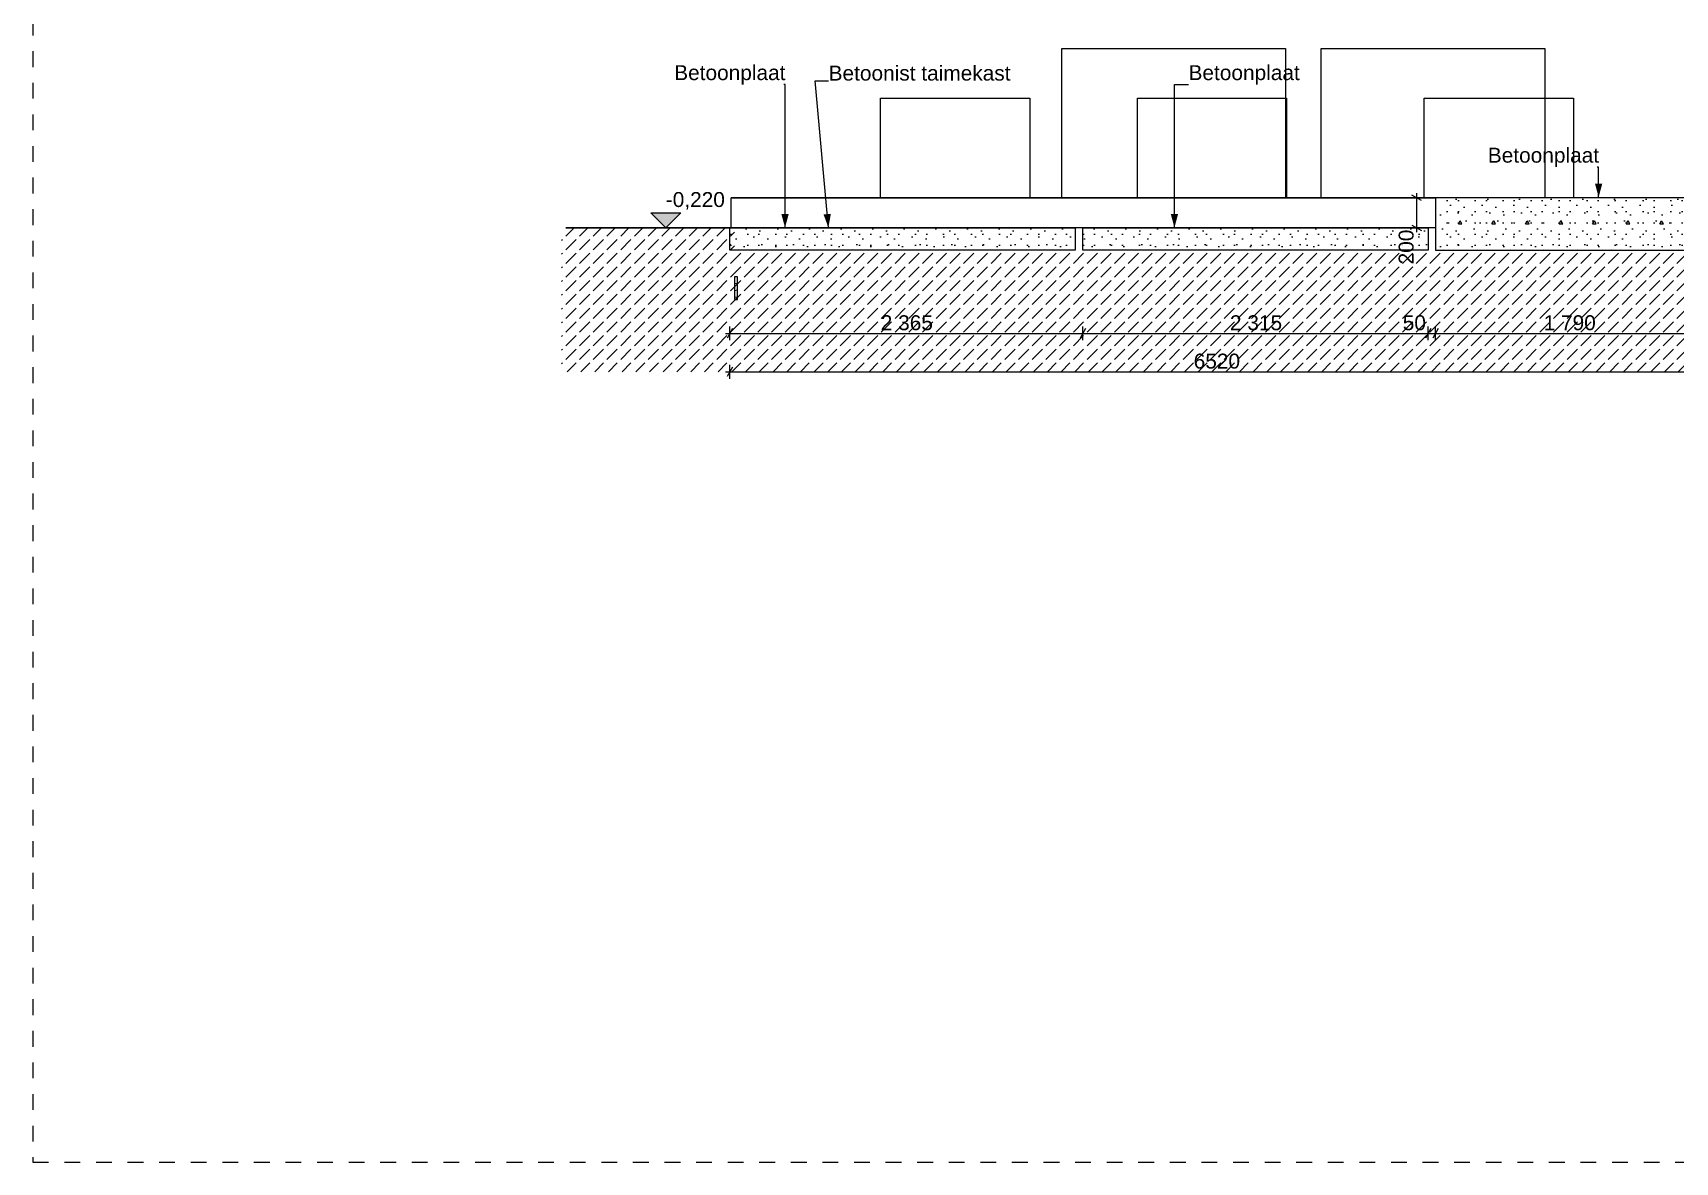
# Model space of a CAD drawing. Header units: millimetres. Extents: x 10585 to 27248, y -6479 to 7523.
# Drawn here: x 10585 to 21591, y -6479 to 1085 of the extents above; entities that cross this region are included whole.
import ezdxf

# ---------------------------------------------------------------- set-up
doc = ezdxf.new("R2010")
doc.units = ezdxf.units.MM
doc.header["$MEASUREMENT"] = 0
doc.header["$XCLIPFRAME"] = 0
doc.linetypes.add('Dashed', pattern=[211.666667, 105.833333, -105.833333])
for name, color, linetype, lineweight in [('0_Pen_No__1', 7, 'Continuous', 13), ('Dimensioning - General_Pen_No__1', 7, 'Continuous', 13), ('New_0_Pen_No__1', 7, 'Continuous', 13), ('New_0_Pen_No__2', 8, 'Continuous', 15), ('New_2D Drafting - General_Pen_No__1', 7, 'Continuous', 13), ('New_Structural - Bearing_Pen_No__1', 7, 'Continuous', 13)]:
    doc.layers.add(name, color=color, linetype=linetype, lineweight=lineweight)
doc.layers.add('Dimensioning - General', color=7, linetype='Continuous')
doc.layers.add('New_0', color=7, linetype='Continuous')
doc.layers.add('New_0_Pen_No__150', color=7, linetype='Continuous', lineweight=25, true_color=0x5b5b00)
doc.layers.add('New_Structural - Bearing_Pen_No__102', color=7, linetype='Continuous', lineweight=13, true_color=0xcccccc)
doc.styles.add('GENERATED_STYLE_1', font='')
doc.styles.get('GENERATED_STYLE_1').set_extended_font_data('Arial')
doc.dimstyles.new('GENERATED_STYLE__1', dxfattribs={"dimtxt": 100, "dimasz": 47.5, "dimexe": 0.18, "dimexo": 0.0625, "dimgap": 0, "dimtad": 1, "dimtih": 1, "dimtoh": 1, "dimdec": 0, "dimzin": 0, "dimdsep": 46, "dimtxsty": 'GENERATED_STYLE_1', "dimblk": 'ARROWHEAD_2', "dimblk1": 'ARROWHEAD_2', "dimblk2": 'ARROWHEAD_2', "dimcen": 0.09, "dimse1": 1, "dimse2": 1, "dimclrd": 7, "dimclre": 7, "dimclrt": 7, "dimadec": 0, "dimazin": 0, "dimtfac": 1, "dimtdec": 4, "dimtmove": 0, "dimatfit": 3, "dimfxl": 0, "dimtolj": 1, "dimtzin": 0, "dimarcsym": 0})
doc.dimstyles.new('GENERATED_STYLE__2', dxfattribs={"dimtxt": 100, "dimasz": 47.5, "dimexe": 0.18, "dimexo": 0.0625, "dimgap": 0, "dimtad": 1, "dimdec": 0, "dimzin": 0, "dimdsep": 46, "dimtxsty": 'GENERATED_STYLE_1', "dimblk": 'ARROWHEAD_2', "dimblk1": 'ARROWHEAD_2', "dimblk2": 'ARROWHEAD_2', "dimcen": 0.09, "dimse1": 1, "dimse2": 1, "dimclrd": 7, "dimclre": 7, "dimclrt": 7, "dimadec": 0, "dimazin": 0, "dimtfac": 1, "dimtdec": 4, "dimtmove": 0, "dimatfit": 3, "dimfxl": 0, "dimtolj": 1, "dimtzin": 0, "dimarcsym": 0})
doc.dimstyles.new('GENERATED_STYLE__3', dxfattribs={"dimtxt": 0.18, "dimasz": 91.2, "dimexe": 0.18, "dimexo": 0.0625, "dimgap": 0, "dimtad": 0, "dimtih": 1, "dimtoh": 1, "dimdec": 4, "dimzin": 0, "dimdsep": 46, "dimcen": 0.09, "dimadec": 0, "dimazin": 0, "dimtfac": 1, "dimtdec": 4, "dimtmove": 0, "dimatfit": 3, "dimldrblk": 'ARROWHEAD_5', "dimfxl": 0, "dimtolj": 1, "dimtzin": 0, "dimarcsym": 0})
picture_1 = doc.add_image_def('image1.png', size_in_pixel=(449, 295))
pattern_1 = [(0, (0, 0), (0, 389.7114), [24.375, -200.625]), (0, (112.5, 194.86), (0, 389.7114), [24.375, -200.625]), (60, (0, 0), (-337.5, 194.856), [24.375, -200.625]), (60, (225, 0), (-337.5, 194.856), [24.375, -200.625]), (120, (24.37, 0), (337.5, 194.856), [24.375, -200.625]), (120, (249.38, 0), (337.5, 194.856), [24.375, -200.625]), (0, (0, 37.5), (0, 75), [0, -75, 0, -112.5]), (45, (37.5, 37.5), (-53.033, 53.033), [0, -56.25, 0, -93.75])]

# ---------------------------------------------------------------- blocks, each defined once
blk = doc.blocks.new('*D2')
at = {"layer": 'Dimensioning - General_Pen_No__1', "color": 7, "linetype": 'Continuous', "lineweight": 13}
for p, q in [((15226, -1185), (15256, -1185)), ((15274, -1154), (15238, -1217)), ((15256, -1232), (15256, -1138)), ((15256, -1185), (21775, -1185)), ((21757, -1217), (21793, -1154)), ((21775, -1232), (21775, -1138)), ((21775, -1185), (21806, -1185))]:
    blk.add_line(p, q, dxfattribs=at)
at = {"layer": 'Dimensioning - General_Pen_No__1', "color": 7, "lineweight": 13, "insert": (18364, -1165), "char_height": 100, "attachment_point": 7, "style": 'GENERATED_STYLE_1'}
blk.add_mtext('\\A1;{\\pql;\\fArial|b0|i0|c0|p34;6520}', dxfattribs=at)
blk = doc.blocks.new('ARROWHEAD_2')
at = {"color": 0, "linetype": 'Continuous', "lineweight": 0}
for p, q in [((0, 0), (-1, 0)), ((-0.38, -0.66), (0.38, 0.66))]:
    blk.add_line(p, q, dxfattribs=at)
blk = doc.blocks.new('*D12')
at = {"layer": 'New_0_Pen_No__1', "color": 7, "linetype": 'Continuous', "lineweight": 13}
for p, q in [((19859, -20), (19859, 11)), ((19905, -20), (19812, -20)), ((19890, -38), (19827, -2)), ((19859, -220), (19859, -20)), ((19905, -220), (19812, -220)), ((19827, -202), (19890, -238)), ((19859, -251), (19859, -220))]:
    blk.add_line(p, q, dxfattribs=at)
at = {"layer": 'New_0_Pen_No__1', "color": 7, "lineweight": 13, "insert": (19839, -466), "char_height": 100, "attachment_point": 7, "rotation": 90, "style": 'GENERATED_STYLE_1'}
blk.add_mtext('\\A1;{\\pql;\\fArial|b0|i0|c0|p34;200}', dxfattribs=at)
blk = doc.blocks.new('ARROWHEAD_5')
at = {"linetype": 'Continuous', "lineweight": 0}
blk.add_hatch(color=0, dxfattribs=at).paths.add_polyline_path([(-1, 0.2679), (0, 0), (-1, -0.2679)])
at = {"color": 0, "linetype": 'Continuous', "lineweight": 0}
blk.add_line((0, 0), (-1, 0), dxfattribs=at)
blk = doc.blocks.new('*D14')
at = {"layer": 'Dimensioning - General_Pen_No__1', "color": 7, "linetype": 'Continuous', "lineweight": 13}
for p, q in [((15226, -928), (15256, -928)), ((15274, -896), (15238, -959)), ((15256, -974), (15256, -881)), ((15256, -928), (17621, -928)), ((17639, -896), (17603, -959)), ((17621, -974), (17621, -881))]:
    blk.add_line(p, q, dxfattribs=at)
at = {"layer": 'Dimensioning - General_Pen_No__1', "color": 7, "lineweight": 13, "insert": (16267, -908), "char_height": 100, "attachment_point": 7, "style": 'GENERATED_STYLE_1'}
blk.add_mtext('\\A1;{\\pql;\\fArial|b0|i0|c0|p34;2\xa0365}', dxfattribs=at)
blk = doc.blocks.new('*D15')
at = {"layer": 'Dimensioning - General_Pen_No__1', "color": 7, "linetype": 'Continuous', "lineweight": 13}
for p, q in [((17639, -896), (17603, -959)), ((17621, -974), (17621, -881)), ((17621, -928), (19935, -928)), ((19953, -896), (19917, -959)), ((19935, -974), (19935, -881))]:
    blk.add_line(p, q, dxfattribs=at)
at = {"layer": 'Dimensioning - General_Pen_No__1', "color": 7, "lineweight": 13, "char_height": 100, "attachment_point": 7, "style": 'GENERATED_STYLE_1'}
for s, insert in [('\\A1;{\\pql;\\fArial|b0|i0|c0|p34;2\xa0315}', (18607, -908)), ('\\A1;{\\pql;\\fArial|b0|i0|c0|p34;50}', (19765, -908))]:
    blk.add_mtext(s, dxfattribs=dict(at, insert=insert))
blk = doc.blocks.new('*D16')
at = {"layer": 'Dimensioning - General_Pen_No__1', "color": 7, "linetype": 'Continuous', "lineweight": 13}
for p, q in [((19953, -896), (19917, -959)), ((19935, -974), (19935, -881)), ((19935, -928), (19985, -928)), ((20003, -896), (19967, -959)), ((19985, -974), (19985, -881))]:
    blk.add_line(p, q, dxfattribs=at)
blk = doc.blocks.new('*D17')
at = {"layer": 'Dimensioning - General_Pen_No__1', "color": 7, "linetype": 'Continuous', "lineweight": 13}
for p, q in [((20003, -896), (19967, -959)), ((19985, -974), (19985, -881)), ((19985, -928), (21775, -928)), ((21757, -959), (21793, -896)), ((21775, -974), (21775, -881)), ((21775, -928), (21806, -928))]:
    blk.add_line(p, q, dxfattribs=at)
at = {"layer": 'Dimensioning - General_Pen_No__1', "color": 7, "lineweight": 13, "insert": (20709, -908), "char_height": 100, "attachment_point": 7, "style": 'GENERATED_STYLE_1'}
blk.add_mtext('\\A1;{\\pql;\\fArial|b0|i0|c0|p34;1\xa0790}', dxfattribs=at)

msp = doc.modelspace()

# ---------------------------------------------------------------- hatches: boundary and pattern name
at = {"layer": 'Dimensioning - General_Pen_No__1', "linetype": 'Continuous', "lineweight": 13}
msp.add_hatch(color=7, dxfattribs=at).paths.add_polyline_path([(14826.2, -220), (14926.2, -120), (14726.2, -120)])
at = {"layer": 'New_Structural - Bearing_Pen_No__1', "linetype": 'Continuous', "lineweight": 13}
h = msp.add_hatch(dxfattribs=at)
h.set_pattern_fill('Lightweight_Concrete_0001', style=0, pattern_type=2)
h.set_pattern_definition(pattern_1)
h.paths.add_polyline_path([(19985.3, -370), (21775.3, -370), (21775.3, -20), (19985.3, -20)])
h = msp.add_hatch(dxfattribs=at)
h.set_pattern_fill('Lightweight_Concrete_0001', style=0, pattern_type=2)
h.set_pattern_definition(pattern_1)
h.paths.add_polyline_path([(17570.7, -220), (17570.7, -370), (15256.1, -370), (15256.1, -220)])
h = msp.add_hatch(dxfattribs=at)
h.set_pattern_fill('Lightweight_Concrete_0001', style=0, pattern_type=2)
h.set_pattern_definition(pattern_1)
h.paths.add_polyline_path([(19935.3, -220), (19935.3, -370), (17620.7, -370), (17620.7, -220)])
h = msp.add_hatch(dxfattribs=at)
h.set_pattern_fill('Wood_0001', style=0, pattern_type=2)
h.set_pattern_definition([(10, (0, 0), (-7.81417, 44.31635), [])])
h.paths.add_polyline_path([(15306.1, -700), (15306.1, -550), (15286.1, -550), (15286.1, -700)])
at = {"layer": 'New_Structural - Bearing_Pen_No__102', "linetype": 'Continuous', "lineweight": 13, "true_color": 0xcccccc}
h = msp.add_hatch(dxfattribs=at)
h.set_pattern_fill('Dashed_0001', color=254, style=0, pattern_type=2)
h.set_pattern_definition([(45, (0, 0), (-91.9239, 91.9239), [97.5, -32.5]), (45, (4e-14, 91.92), (-91.9239, 91.9239), [97.5, -32.5])])
h.paths.add_polyline_path([(15286.1, -220), (15286.1, -370), (17625.7, -370), (21775.3, -370), (21775.3, -1185.3), (14127.4, -1185.3), (14127.4, -220)])

# ---------------------------------------------------------------- linework, layer by layer
at = {"layer": '0_Pen_No__1', "color": 7, "linetype": 'Dashed', "lineweight": 13}
msp.add_lwpolyline([(27247.7, -6479), (27247.7, 7523.5), (10584.7, 7523.5), (10584.7, -6479)], close=True, dxfattribs=at)
at = {"layer": 'Dimensioning - General_Pen_No__1', "color": 7, "linetype": 'Continuous', "lineweight": 13}
for p, q in [((14826.2, -220), (14726.2, -120)), ((14726.2, -120), (14926.2, -120)), ((14826.2, -220), (14751.2, -220)), ((14926.2, -120), (14826.2, -220)), ((14826.2, -220), (14901.2, -220))]:
    msp.add_line(p, q, dxfattribs=at)
at = {"layer": 'New_0_Pen_No__1', "color": 7, "linetype": 'Continuous', "lineweight": 13}
for p, q in [((15305.7, -220), (14157.4, -220)), ((14157.4, -220), (15986.1, -220))]:
    msp.add_line(p, q, dxfattribs=at)
at = {"layer": 'New_2D Drafting - General_Pen_No__1', "color": 7, "linetype": 'Continuous', "lineweight": 13}
for p in [(15264.3, -220), (19985.3, -20)]:
    msp.add_line(p, (15264.3, -20), dxfattribs=at)
at = {"layer": 'New_Structural - Bearing_Pen_No__1', "color": 7, "linetype": 'Continuous', "lineweight": 13, "flags": 128}
for points in [[(15264.3, -20), (19985.3, -20), (19985.3, -220), (15264.3, -220)], [(19985.3, -370), (21775.3, -370), (21775.3, -20), (19985.3, -20)], [(17570.7, -220), (17570.7, -370), (15256.1, -370), (15256.1, -220)], [(19935.3, -220), (19935.3, -370), (17620.7, -370), (17620.7, -220)], [(15306.1, -700), (15306.1, -550), (15286.1, -550), (15286.1, -700)]]:
    msp.add_lwpolyline(points, close=True, dxfattribs=at)

# ---------------------------------------------------------------- texts
at = {"layer": 'Dimensioning - General_Pen_No__1', "color": 7, "lineweight": 13, "insert": (14826.2, -100), "char_height": 100, "attachment_point": 7, "style": 'GENERATED_STYLE_1'}
msp.add_mtext('\\A1;{\\pql;\\fArial|b0|i0|c0|p34;-0,220}', dxfattribs=at)
at = {"layer": 'New_0_Pen_No__1', "color": 7, "linetype": 'Continuous', "lineweight": 13, "char_height": 100, "attachment_point": 7, "style": 'GENERATED_STYLE_1'}
for s, insert in [('\\A1;{\\pql;\\fArial|b0|i0|c0|p34;Betoonplaat}', (14882.8, 738.3)), ('\\A1;{\\pql;\\fArial|b0|i0|c0|p34;Betoon\\fArial|b0|i0|c0|p34;ist taimekast}', (15917.5, 764)), ('\\A1;{\\pql;\\fArial|b0|i0|c0|p34;Betoonplaat}', (18329.4, 738.3)), ('\\A1;{\\pql;\\fArial|b0|i0|c0|p34;Betoonplaat}', (20335.1, 185.5))]:
    msp.add_mtext(s, dxfattribs=dict(at, insert=insert))

# ---------------------------------------------------------------- dimensions: what is measured, and where the dimension line sits
at = {"layer": 'Dimensioning - General', "color": 7, "linetype": 'Continuous', "lineweight": 13}
for base, p1, p2, picture, middle in [((17620.7, -927.6), (15256.1, -370), (17620.7, -370), '*D14', (16439.2, -857.6)), ((19935.3, -927.6), (17620.7, -370), (19935.3, -370), '*D15', (18778.8, -857.6)), ((19985.3, -927.6), (19935.3, -370), (19985.3, -370), '*D16', (19841.7, -857.6)), ((21775.3, -927.6), (19985.3, -370), (21775.3, -370), '*D17', (20881.1, -857.6))]:
    dim = msp.add_linear_dim(base=base, p1=p1, p2=p2, dimstyle='GENERATED_STYLE__1', dxfattribs=at)
    dim.commit()
    dim.dimension.update_dxf_attribs({"geometry": picture, "text_midpoint": middle, "dimtype": 160})
dim = msp.add_linear_dim(base=(21775.3, -1185.3), p1=(15256.1, -927.6), p2=(21775.3, -927.6), text='6520', dimstyle='GENERATED_STYLE__1', dxfattribs=at)
dim.commit()
dim.dimension.update_dxf_attribs({"geometry": '*D2', "text_midpoint": (18516.4, -1115.3), "dimtype": 160})
at = {"layer": 'New_0', "color": 7, "linetype": 'Continuous', "lineweight": 13}
dim = msp.add_linear_dim(base=(19858.6, -20), p1=(19985.3, -220), p2=(19985.3, -20), angle=90, dimstyle='GENERATED_STYLE__2', dxfattribs=at)
dim.commit()
dim.dimension.update_dxf_attribs({"geometry": '*D12', "text_midpoint": (19788.6, -351.4), "dimtype": 160, "text_rotation": 90})

# ---------------------------------------------------------------- pictures from other files: only their frames are drawn
at = {"layer": 'New_0_Pen_No__150', "color": 7, "lineweight": 13}
image = msp.add_image(picture_1, insert=(17480.2, -20), size_in_units=(1500, 1000), dxfattribs=at)
image.set_boundary_path([(-0.5, -0.5), (448.5, 294.5)])
image = msp.add_image(picture_1, insert=(19217.3, -20), size_in_units=(1500, 1000), dxfattribs=at)
image.set_boundary_path([(-0.5, -0.5), (448.5, 294.5)])
image = msp.add_image(picture_1, insert=(16265.8, -20), size_in_units=(1000, 666.7), dxfattribs=at)
image.set_boundary_path([(-0.5, -0.5), (448.5, 294.5)])
image = msp.add_image(picture_1, insert=(17986.5, -20), size_in_units=(1000, 666.7), dxfattribs=at)
image.set_boundary_path([(-0.5, -0.5), (448.5, 294.5)])
image = msp.add_image(picture_1, insert=(19909, -20), size_in_units=(1000, 666.7), dxfattribs=at)
image.set_boundary_path([(-0.5, -0.5), (448.5, 294.5)])

# ---------------------------------------------------------------- leaders
at = {"layer": 'New_0_Pen_No__2', "color": 8, "linetype": 'Continuous', "lineweight": 15, "annotation_type": 0, "has_hookline": 1}
for points, hookline_direction, text_width in [([(15625.5, -220), (15625.5, 738.3), (15616.5, 738.3)], 1, 733.7), ([(15916.3, -220), (15826.3, 764), (15917.5, 764)], 0, 1206.8), ([(18235, -220), (18235, 738.3), (18329.4, 738.3)], 0, 733.7), ([(21077.7, -16.1), (21077.7, 185.5), (21068.8, 185.5)], 1, 733.7)]:
    msp.add_leader(points, dimstyle='GENERATED_STYLE__3', dxfattribs=dict(at, hookline_direction=hookline_direction, text_width=text_width))

doc.saveas('drawing.dxf')
